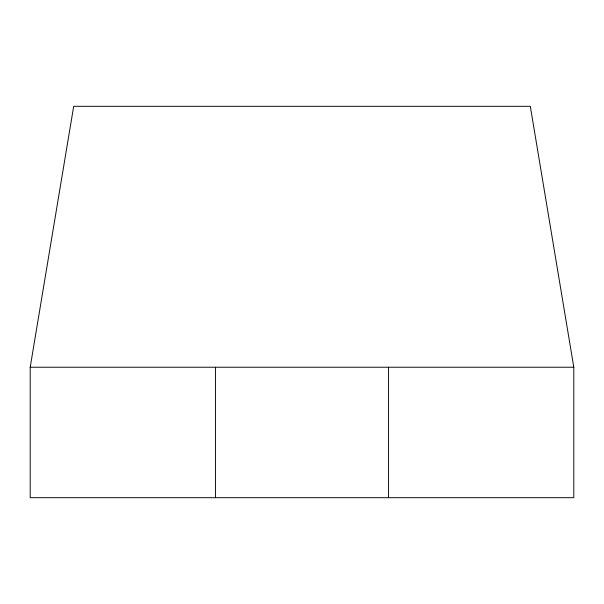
<?xml version="1.0" encoding="UTF-8"?>
<svg xmlns="http://www.w3.org/2000/svg" width="604" height="604" viewBox="0 0 604 604"><rect width="100%" height="100%" fill="white"/><g stroke="black" fill="none" stroke-linecap="round" stroke-linejoin="round"><path stroke-width="0.91" d="M30.2 367.232L73.688 106.304L530.312 106.304L573.8 367.232L573.8 497.696L30.2 497.696L30.2 367.232L573.8 367.232M388.561 367.232L388.561 497.696M215.439 367.232L215.439 497.696"/></g></svg>
